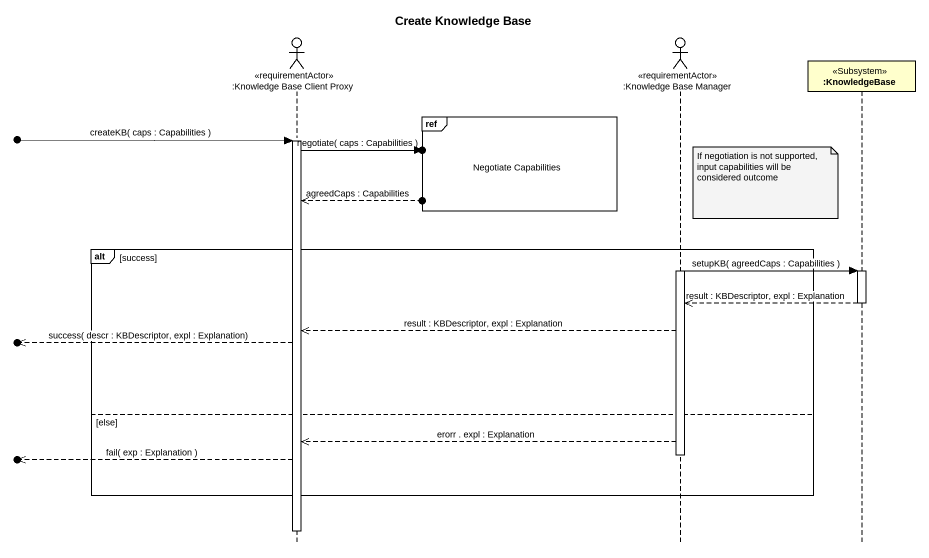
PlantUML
@startuml
title Create Knowledge Base
hide footbox
actor ":Knowledge Base Client Proxy" as Knowledge_Base_Client_Proxy <<requirementActor>>
actor ":Knowledge Base Manager" as Knowledge_Base_Manager <<requirementActor>>
participant ":KnowledgeBase" as KnowledgeBase <<Subsystem>>

ref over Knowledge_Base_Manager : Negotiate Capabilities
[o-> Knowledge_Base_Client_Proxy : createKB( caps : Capabilities )
activate Knowledge_Base_Client_Proxy
Knowledge_Base_Client_Proxy ->o] : negotiate( caps : Capabilities )
note right of Knowledge_Base_Manager : If negotiation is not supported, input capabilities will be considered outcome
Knowledge_Base_Client_Proxy <<--o] : agreedCaps : Capabilities
alt success
  activate Knowledge_Base_Manager
  Knowledge_Base_Manager -> KnowledgeBase : setupKB( agreedCaps : Capabilities )
  activate KnowledgeBase
  KnowledgeBase -->> Knowledge_Base_Manager : result : KBDescriptor, expl : Explanation
  deactivate KnowledgeBase
  Knowledge_Base_Manager -->> Knowledge_Base_Client_Proxy : result : KBDescriptor, expl : Explanation
  [o<<-- Knowledge_Base_Client_Proxy : success( descr : KBDescriptor, expl : Explanation)
else else
  Knowledge_Base_Manager -->> Knowledge_Base_Client_Proxy : erorr . expl : Explanation
  deactivate Knowledge_Base_Manager
  [o<<-- Knowledge_Base_Client_Proxy : fail( exp : Explanation )
end
deactivate Knowledge_Base_Client_Proxy
@enduml
